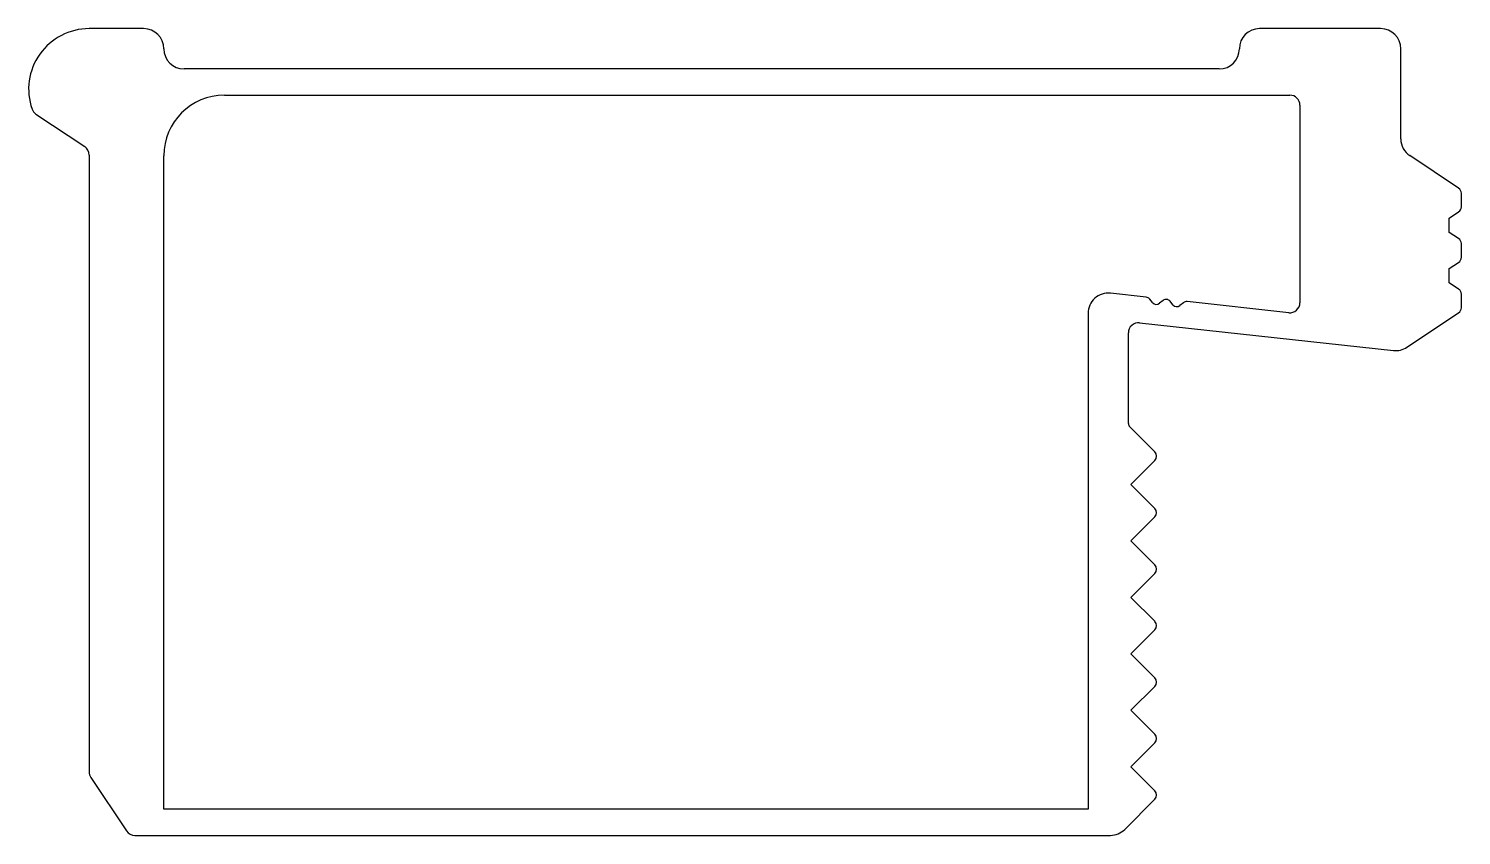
# Model space of a CAD drawing. Extents: x 1141.7 to 1212.7, y 888 to 928.
import ezdxf

# ---------------------------------------------------------------- set-up
doc = ezdxf.new("R2010")
doc.units = 0
doc.layers.add('GRUBA', color=10, linetype='CONTINUOUS')

msp = doc.modelspace()

# ---------------------------------------------------------------- linework, layer by layer
at = {"layer": 'GRUBA', "color": 0}
for p, q in [((1147.445, 928.042), (1144.745, 928.042)), ((1208.745, 928.042), (1202.745, 928.042)), ((1209.745, 922.578), (1209.745, 927.042)), ((1200.745, 926.042), (1149.445, 926.042)), ((1151.445, 924.742), (1204.245, 924.742)), ((1142.108, 923.8), (1144.523, 922.191)), ((1204.745, 924.242), (1204.745, 914.454)), ((1144.745, 921.775), (1144.745, 891.194)), ((1148.445, 889.342), (1148.445, 921.742)), ((1212.612, 920.131), (1210.191, 921.746)), ((1212.745, 919.203), (1212.745, 919.882)), ((1212.145, 918.642), (1212.612, 918.953)), ((1212.145, 917.942), (1212.145, 918.642)), ((1212.612, 917.631), (1212.145, 917.942)), ((1212.745, 916.703), (1212.745, 917.382)), ((1212.145, 916.142), (1212.612, 916.453)), ((1212.145, 915.442), (1212.145, 916.142)), ((1212.612, 915.131), (1212.145, 915.442)), ((1197.132, 914.727), (1195.354, 914.921)), ((1197.438, 914.464), (1197.3, 914.635)), ((1197.961, 914.563), (1197.789, 914.425)), ((1198.45, 914.353), (1198.312, 914.525)), ((1204.191, 913.957), (1199.157, 914.506)), ((1212.745, 914.203), (1212.745, 914.882)), ((1194.245, 913.927), (1194.245, 889.342)), ((1198.973, 914.453), (1198.802, 914.315)), ((1210.048, 912.244), (1212.612, 913.953)), ((1196.8, 913.456), (1209.384, 912.082)), ((1196.245, 908.47), (1196.245, 912.959)), ((1197.558, 907.055), (1196.319, 908.293)), ((1196.37, 905.442), (1197.558, 906.63)), ((1197.558, 904.255), (1196.37, 905.442)), ((1196.37, 902.642), (1197.558, 903.83)), ((1197.558, 901.455), (1196.37, 902.642)), ((1196.37, 899.842), (1197.558, 901.03)), ((1197.558, 898.655), (1196.37, 899.842)), ((1196.37, 897.042), (1197.558, 898.23)), ((1197.558, 895.855), (1196.37, 897.042)), ((1196.37, 894.242), (1197.558, 895.43)), ((1197.558, 893.055), (1196.37, 894.242)), ((1196.37, 891.442), (1197.558, 892.63)), ((1197.558, 890.255), (1196.37, 891.442)), ((1144.829, 890.916), (1146.597, 888.265)), ((1196.063, 888.335), (1197.558, 889.83)), ((1194.245, 889.342), (1148.445, 889.342)), ((1147.013, 888.042), (1195.355, 888.042))]:
    msp.add_line(p, q, dxfattribs=at)
for centre, radius, start, end in [((1144.745, 925.042), 3, 90, 199.29326), ((1147.445, 927.042), 1, 0, 90), ((1202.745, 927.042), 1, 90, 180), ((1208.745, 927.042), 1, 0, 90), ((1149.445, 927.042), 1, 180, 270), ((1200.745, 927.042), 1, 270, 0), ((1151.445, 921.742), 3, 90, 180), ((1204.245, 924.242), 0.5, 0, 90), ((1142.386, 924.216), 0.5, 199.29326, 236.30993), ((1210.745, 922.578), 1, 180, 236.30993), ((1144.245, 921.775), 0.5, 0, 56.30993), ((1212.445, 919.882), 0.3, 0, 56.30993), ((1212.445, 919.203), 0.3, 303.69007, 360), ((1212.445, 917.382), 0.3, 0, 56.30993), ((1212.445, 916.703), 0.3, 303.69007, 360), ((1195.245, 913.927), 1, 83.76918, 180), ((1197.105, 914.479), 0.25, 38.76918, 83.76918), ((1198.118, 914.368), 0.25, 38.76918, 128.76918), ((1199.13, 914.258), 0.25, 83.76918, 128.76918), ((1212.445, 914.882), 0.3, 0, 56.30993), ((1197.633, 914.62), 0.25, 218.76918, 308.76918), ((1198.645, 914.51), 0.25, 218.76918, 308.76918), ((1204.245, 914.454), 0.5, 263.76918, 0), ((1212.445, 914.203), 0.3, 303.69007, 0), ((1196.745, 912.959), 0.5, 83.76918, 180), ((1209.493, 913.076), 1, 263.76918, 303.69007), ((1196.495, 908.47), 0.25, 180, 225), ((1197.345, 906.842), 0.3, 315, 45), ((1197.345, 904.042), 0.3, 315, 45), ((1197.345, 901.242), 0.3, 315, 45), ((1197.345, 898.442), 0.3, 315, 45), ((1197.345, 895.642), 0.3, 315, 45), ((1197.345, 892.842), 0.3, 315, 45), ((1145.245, 891.194), 0.5, 180, 213.69007), ((1197.345, 890.042), 0.3, 315, 45), ((1147.013, 888.542), 0.5, 213.69007, 270), ((1195.355, 889.042), 1, 270, 315)]:
    msp.add_arc(centre, radius, start, end, dxfattribs=at)

doc.saveas('drawing.dxf')
